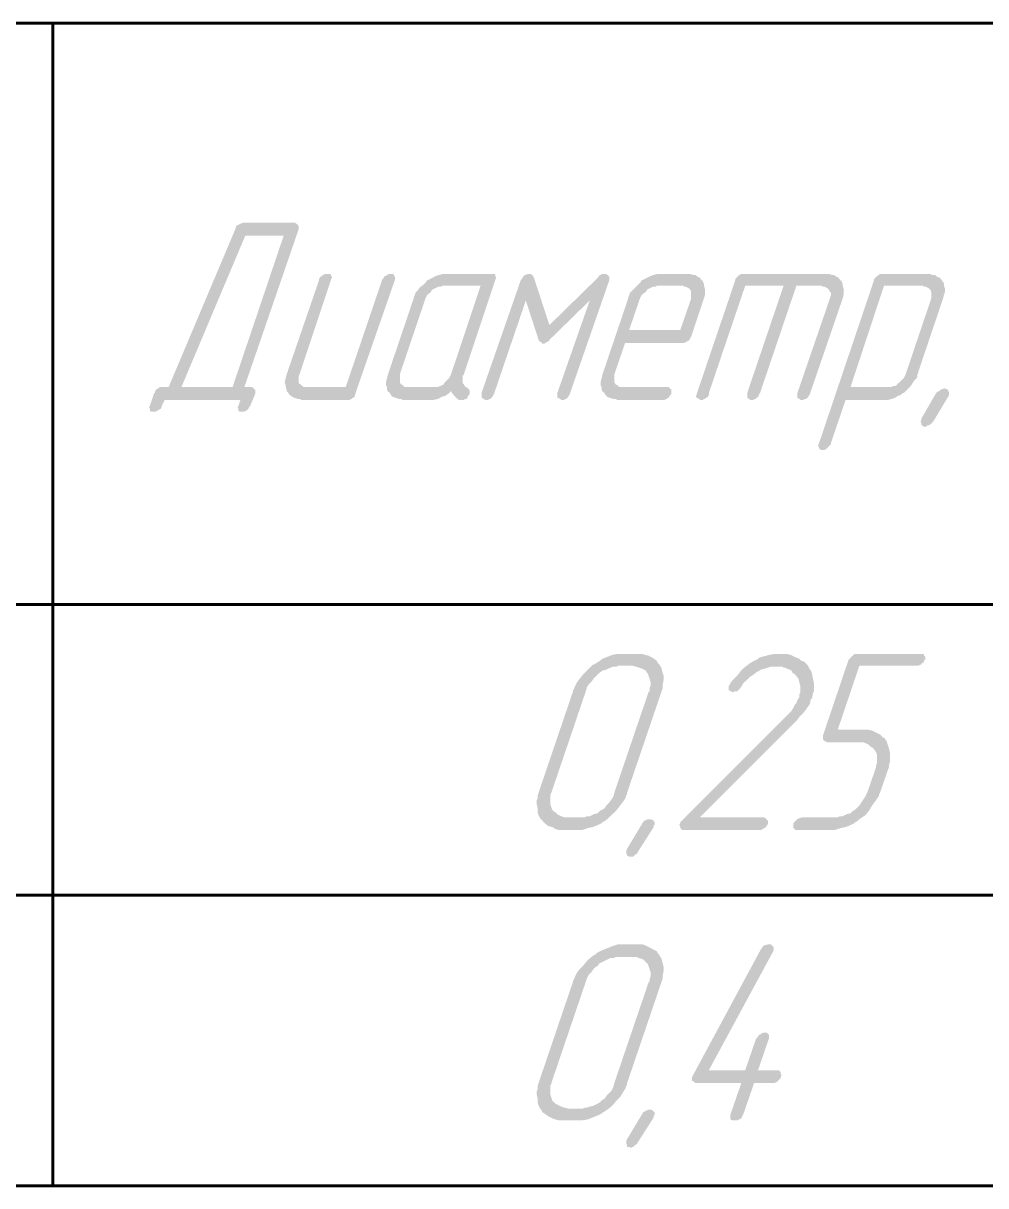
# Model space of a CAD drawing. Extents: x 260 to 1101, y 70 to 664.
# Drawn here: x 562.56 to 587.4, y 279.02 to 309.02 of the extents above; entities that cross this region are included whole.
import ezdxf

# ---------------------------------------------------------------- set-up
doc = ezdxf.new("R2010")
doc.units = 0
doc.header["$MEASUREMENT"] = 0
doc.layers.add('PDF _Геометрия', color=7, linetype='CONTINUOUS')
doc.layers.add('PDF _Сплошная заливка', color=7, linetype='CONTINUOUS')

msp = doc.modelspace()

# ---------------------------------------------------------------- hatches: boundary and pattern name
at = {"layer": 'PDF _Сплошная заливка', "transparency": 33554559}
h = msp.add_hatch(color=256, dxfattribs=at)
h.paths.add_polyline_path([(569.284, 303.537), (568.293, 303.537), (566.643, 299.625), (567.963, 299.625)], flags=0)
h.paths.add_polyline_path([(569.588, 303.842), (569.614, 303.842), (569.639, 303.816), (569.665, 303.791), (569.665, 303.74), (569.665, 303.689), (568.268, 299.625), (568.446, 299.625), (568.471, 299.625), (568.471, 299.625), (568.497, 299.6), (568.522, 299.575), (568.547, 299.549), (568.547, 299.524), (568.547, 299.448), (568.42, 299.143), (568.42, 299.143), (568.395, 299.117), (568.37, 299.067), (568.344, 299.041), (568.319, 299.016), (568.293, 299.016), (568.268, 298.99), (568.217, 298.99), (568.217, 298.99), (568.192, 298.99), (568.141, 298.99), (568.116, 299.016), (568.116, 299.041), (568.116, 299.067), (568.09, 299.092), (568.116, 299.143), (568.167, 299.295), (566.211, 299.295), (566.135, 299.143), (566.135, 299.143), (566.135, 299.117), (566.11, 299.067), (566.059, 299.041), (566.034, 299.016), (566.008, 299.016), (565.983, 298.99), (565.932, 298.99), (565.932, 298.99), (565.907, 298.99), (565.856, 298.99), (565.831, 299.016), (565.831, 299.041), (565.831, 299.067), (565.805, 299.092), (565.831, 299.143), (565.932, 299.448), (565.932, 299.473), (565.958, 299.473), (565.958, 299.498), (565.983, 299.549), (566.008, 299.575), (566.059, 299.6), (566.084, 299.625), (566.161, 299.625), (566.313, 299.625), (568.04, 303.715), (568.04, 303.715), (568.04, 303.74), (568.065, 303.791), (568.116, 303.816), (568.167, 303.842), (568.243, 303.867), (569.588, 303.867)], flags=0)
for points in [[(572.077, 302.546), (572.102, 302.546), (572.128, 302.521), (572.128, 302.496), (572.153, 302.47), (572.153, 302.445), (572.153, 302.394), (571.137, 299.473), (571.137, 299.448), (571.137, 299.448), (571.112, 299.397), (571.112, 299.371), (571.061, 299.346), (571.036, 299.321), (570.985, 299.295), (570.934, 299.295), (569.741, 299.295), (569.69, 299.321), (569.639, 299.321), (569.563, 299.346), (569.512, 299.371), (569.436, 299.422), (569.385, 299.498), (569.385, 299.498), (569.36, 299.524), (569.36, 299.549), (569.335, 299.625), (569.335, 299.676), (569.309, 299.752), (569.335, 299.854), (569.36, 299.956), (570.198, 302.394), (570.198, 302.394), (570.198, 302.419), (570.223, 302.47), (570.274, 302.496), (570.274, 302.496), (570.299, 302.521), (570.35, 302.546), (570.401, 302.546), (570.426, 302.546), (570.426, 302.546), (570.477, 302.546), (570.503, 302.521), (570.503, 302.496), (570.528, 302.47), (570.528, 302.445), (570.503, 302.394), (569.69, 299.956), (569.69, 299.93), (569.665, 299.93), (569.665, 299.905), (569.665, 299.879), (569.665, 299.829), (569.665, 299.803), (569.665, 299.752), (569.69, 299.702), (569.715, 299.702), (569.715, 299.702), (569.741, 299.676), (569.766, 299.651), (569.817, 299.625), (569.842, 299.625), (569.893, 299.625), (570.883, 299.625), (571.823, 302.394), (571.823, 302.394), (571.848, 302.419), (571.874, 302.47), (571.899, 302.496), (571.924, 302.496), (571.95, 302.521), (572.001, 302.546), (572.026, 302.546), (572.051, 302.546)], [(577.587, 302.546), (577.612, 302.546), (577.663, 302.496), (577.663, 302.496), (577.688, 302.47), (577.688, 302.445), (577.688, 302.419), (577.688, 302.394), (576.673, 299.473), (576.673, 299.448), (576.647, 299.422), (576.622, 299.371), (576.596, 299.346), (576.571, 299.321), (576.546, 299.321), (576.52, 299.295), (576.469, 299.295), (576.469, 299.295), (576.444, 299.295), (576.419, 299.321), (576.368, 299.346), (576.343, 299.346), (576.343, 299.371), (576.343, 299.397), (576.343, 299.473), (577.18, 301.861), (576.139, 300.845), (576.139, 300.819), (576.139, 300.819), (576.089, 300.794), (576.038, 300.768), (576.012, 300.743), (575.962, 300.743), (575.962, 300.743), (575.936, 300.768), (575.911, 300.794), (575.885, 300.794), (575.86, 300.845), (575.53, 301.861), (574.717, 299.473), (574.717, 299.448), (574.692, 299.422), (574.667, 299.371), (574.641, 299.346), (574.616, 299.321), (574.59, 299.321), (574.565, 299.295), (574.514, 299.295), (574.514, 299.295), (574.489, 299.295), (574.438, 299.321), (574.413, 299.346), (574.387, 299.346), (574.387, 299.371), (574.387, 299.397), (574.387, 299.473), (575.403, 302.394), (575.403, 302.394), (575.428, 302.419), (575.454, 302.47), (575.479, 302.496), (575.479, 302.496), (575.505, 302.521), (575.53, 302.521), (575.581, 302.546), (575.606, 302.546), (575.632, 302.546), (575.657, 302.546), (575.682, 302.521), (575.682, 302.521), (575.708, 302.521), (575.708, 302.496), (575.733, 302.47), (576.139, 301.226), (577.409, 302.47), (577.409, 302.47), (577.409, 302.496), (577.46, 302.521), (577.51, 302.546), (577.536, 302.546), (577.561, 302.546)], [(583.35, 302.546), (583.427, 302.521), (583.477, 302.521), (583.554, 302.47), (583.604, 302.445), (583.655, 302.369), (583.681, 302.369), (583.681, 302.343), (583.706, 302.292), (583.706, 302.242), (583.731, 302.165), (583.731, 302.089), (583.731, 302.013), (583.706, 301.911), (582.868, 299.473), (582.868, 299.448), (582.843, 299.422), (582.817, 299.371), (582.792, 299.346), (582.766, 299.321), (582.741, 299.321), (582.69, 299.295), (582.639, 299.295), (582.639, 299.295), (582.614, 299.295), (582.589, 299.321), (582.538, 299.346), (582.538, 299.346), (582.538, 299.371), (582.538, 299.397), (582.538, 299.473), (583.376, 301.911), (583.376, 301.911), (583.376, 301.937), (583.376, 301.937), (583.401, 301.988), (583.401, 302.013), (583.401, 302.064), (583.376, 302.089), (583.35, 302.14), (583.35, 302.14), (583.35, 302.14), (583.3, 302.191), (583.274, 302.191), (583.249, 302.216), (583.198, 302.216), (583.147, 302.242), (582.512, 302.242), (581.573, 299.473), (581.548, 299.448), (581.548, 299.422), (581.522, 299.371), (581.471, 299.346), (581.471, 299.321), (581.446, 299.321), (581.395, 299.295), (581.345, 299.295), (581.345, 299.295), (581.319, 299.295), (581.294, 299.321), (581.243, 299.346), (581.243, 299.346), (581.243, 299.371), (581.243, 299.397), (581.243, 299.473), (582.182, 302.242), (581.192, 302.242), (580.253, 299.473), (580.253, 299.448), (580.253, 299.422), (580.227, 299.371), (580.177, 299.346), (580.151, 299.321), (580.126, 299.321), (580.1, 299.295), (580.05, 299.295), (580.05, 299.295), (580.024, 299.295), (579.999, 299.321), (579.948, 299.346), (579.948, 299.346), (579.923, 299.371), (579.923, 299.397), (579.948, 299.473), (580.938, 302.394), (580.938, 302.394), (580.938, 302.419), (580.964, 302.445), (580.989, 302.47), (581.014, 302.496), (581.04, 302.521), (581.091, 302.546), (581.167, 302.546), (583.3, 302.546)], [(586.372, 299.575), (586.397, 299.575), (586.423, 299.549), (586.423, 299.549), (586.448, 299.498), (586.448, 299.473), (586.448, 299.448), (586.448, 299.448), (586.448, 299.422), (586.423, 299.371), (586.042, 298.736), (585.991, 298.686), (585.966, 298.66), (585.94, 298.66), (585.94, 298.635), (585.89, 298.635), (585.864, 298.609), (585.839, 298.609), (585.839, 298.609), (585.788, 298.609), (585.763, 298.635), (585.737, 298.66), (585.737, 298.66), (585.737, 298.711), (585.712, 298.736), (585.737, 298.762), (585.737, 298.762), (585.737, 298.813), (586.118, 299.473), (586.143, 299.498), (586.194, 299.524), (586.22, 299.549), (586.22, 299.549), (586.27, 299.575), (586.296, 299.575), (586.321, 299.6), (586.321, 299.6)], [(582.157, 292.742), (582.208, 292.742), (582.233, 292.742), (582.36, 292.717), (582.462, 292.666), (582.589, 292.615), (582.639, 292.564), (582.716, 292.539), (582.766, 292.488), (582.817, 292.437), (582.817, 292.412), (582.817, 292.412), (582.843, 292.386), (582.843, 292.361), (582.868, 292.336), (582.893, 292.31), (582.919, 292.209), (582.944, 292.082), (582.97, 291.955), (582.97, 291.878), (582.97, 291.802), (582.944, 291.726), (582.919, 291.624), (582.919, 291.624), (582.919, 291.599), (582.893, 291.574), (582.868, 291.523), (582.868, 291.472), (582.843, 291.421), (582.766, 291.32), (582.766, 291.294), (582.741, 291.294), (582.716, 291.243), (582.69, 291.218), (582.639, 291.167), (582.589, 291.116), (582.538, 291.04), (582.462, 290.964), (580.024, 288.526), (581.675, 288.526), (581.7, 288.5), (581.725, 288.5), (581.751, 288.449), (581.776, 288.449), (581.776, 288.424), (581.776, 288.399), (581.776, 288.348), (581.776, 288.348), (581.751, 288.322), (581.725, 288.272), (581.7, 288.246), (581.675, 288.246), (581.649, 288.221), (581.598, 288.195), (581.548, 288.195), (579.593, 288.195), (579.567, 288.195), (579.542, 288.221), (579.516, 288.246), (579.516, 288.246), (579.516, 288.272), (579.491, 288.322), (579.516, 288.373), (579.516, 288.373), (579.516, 288.399), (579.542, 288.424), (579.567, 288.449), (582.259, 291.142), (582.386, 291.269), (582.462, 291.396), (582.462, 291.396), (582.462, 291.421), (582.487, 291.447), (582.512, 291.472), (582.538, 291.548), (582.589, 291.624), (582.589, 291.624), (582.589, 291.65), (582.589, 291.701), (582.614, 291.751), (582.614, 291.828), (582.614, 291.904), (582.589, 292.005), (582.563, 292.107), (582.538, 292.132), (582.512, 292.183), (582.487, 292.183), (582.487, 292.209), (582.462, 292.234), (582.436, 292.234), (582.411, 292.259), (582.386, 292.31), (582.284, 292.361), (582.284, 292.361), (582.259, 292.361), (582.233, 292.386), (582.182, 292.386), (582.157, 292.412), (582.106, 292.412), (581.979, 292.412), (581.954, 292.412), (581.903, 292.412), (581.852, 292.412), (581.776, 292.386), (581.7, 292.361), (581.598, 292.336), (581.522, 292.285), (581.497, 292.285), (581.471, 292.259), (581.446, 292.234), (581.37, 292.183), (581.294, 292.132), (581.218, 292.056), (581.141, 291.98), (581.065, 291.853), (581.065, 291.853), (581.04, 291.828), (581.014, 291.802), (580.989, 291.777), (580.964, 291.777), (580.964, 291.777), (580.913, 291.777), (580.887, 291.751), (580.862, 291.751), (580.837, 291.777), (580.811, 291.777), (580.786, 291.802), (580.761, 291.802), (580.761, 291.828), (580.761, 291.878), (580.761, 291.904), (580.811, 291.98), (580.811, 291.98), (580.811, 292.005), (580.837, 292.005), (580.837, 292.031), (580.913, 292.107), (580.989, 292.183), (581.065, 292.285), (581.167, 292.386), (581.294, 292.488), (581.421, 292.564), (581.446, 292.564), (581.446, 292.564), (581.471, 292.59), (581.497, 292.59), (581.548, 292.64), (581.624, 292.666), (581.725, 292.691), (581.827, 292.717), (581.954, 292.742), (582.081, 292.742), (582.132, 292.742)], [(585.763, 292.742), (585.788, 292.742), (585.813, 292.691), (585.813, 292.691), (585.839, 292.666), (585.839, 292.64), (585.839, 292.59), (585.813, 292.59), (585.813, 292.564), (585.788, 292.513), (585.737, 292.488), (585.737, 292.463), (585.712, 292.463), (585.661, 292.437), (585.61, 292.437), (584.138, 292.437), (583.579, 290.786), (584.29, 290.786), (584.315, 290.786), (584.366, 290.786), (584.468, 290.761), (584.569, 290.71), (584.671, 290.659), (584.747, 290.583), (584.798, 290.558), (584.823, 290.507), (584.849, 290.481), (584.849, 290.456), (584.874, 290.38), (584.899, 290.304), (584.925, 290.202), (584.925, 290.1), (584.925, 289.948), (584.899, 289.872), (584.899, 289.821), (584.671, 289.161), (584.671, 289.161), (584.671, 289.135), (584.645, 289.135), (584.645, 289.084), (584.595, 289.008), (584.544, 288.932), (584.468, 288.83), (584.391, 288.703), (584.29, 288.576), (584.138, 288.475), (584.138, 288.475), (584.112, 288.449), (584.112, 288.449), (584.087, 288.424), (584.036, 288.399), (584.011, 288.373), (583.909, 288.322), (583.782, 288.272), (583.655, 288.246), (583.503, 288.195), (583.427, 288.195), (583.35, 288.195), (582.538, 288.195), (582.487, 288.195), (582.462, 288.221), (582.436, 288.246), (582.436, 288.246), (582.436, 288.272), (582.436, 288.297), (582.436, 288.348), (582.436, 288.348), (582.436, 288.373), (582.462, 288.399), (582.512, 288.449), (582.512, 288.449), (582.538, 288.475), (582.589, 288.5), (582.665, 288.526), (583.503, 288.526), (583.579, 288.526), (583.63, 288.551), (583.706, 288.551), (583.807, 288.602), (583.909, 288.627), (583.985, 288.703), (584.011, 288.703), (584.036, 288.729), (584.087, 288.78), (584.138, 288.83), (584.188, 288.907), (584.239, 288.983), (584.29, 289.059), (584.341, 289.161), (584.569, 289.821), (584.569, 289.821), (584.569, 289.872), (584.595, 289.923), (584.595, 289.973), (584.595, 290.05), (584.595, 290.126), (584.569, 290.202), (584.518, 290.278), (584.518, 290.278), (584.493, 290.304), (584.468, 290.329), (584.417, 290.354), (584.366, 290.405), (584.315, 290.431), (584.239, 290.456), (584.138, 290.456), (583.3, 290.456), (583.274, 290.481), (583.249, 290.481), (583.223, 290.507), (583.198, 290.532), (583.198, 290.583), (583.198, 290.634), (583.858, 292.59), (583.858, 292.59), (583.884, 292.615), (583.909, 292.64), (583.934, 292.666), (583.96, 292.691), (583.985, 292.717), (584.036, 292.742), (584.087, 292.742), (585.737, 292.742)], [(578.755, 288.475), (578.805, 288.449), (578.831, 288.449), (578.831, 288.424), (578.856, 288.399), (578.856, 288.348), (578.856, 288.322), (578.831, 288.322), (578.831, 288.322), (578.831, 288.272), (578.425, 287.637), (578.399, 287.586), (578.348, 287.56), (578.323, 287.535), (578.323, 287.535), (578.298, 287.51), (578.272, 287.51), (578.247, 287.51), (578.247, 287.51), (578.196, 287.51), (578.145, 287.535), (578.145, 287.56), (578.145, 287.56), (578.12, 287.586), (578.12, 287.637), (578.12, 287.662), (578.12, 287.662), (578.145, 287.713), (578.526, 288.348), (578.552, 288.399), (578.577, 288.424), (578.602, 288.449), (578.628, 288.449), (578.653, 288.475), (578.678, 288.475), (578.704, 288.475), (578.729, 288.475)], [(581.852, 285.249), (581.878, 285.224), (581.903, 285.198), (581.903, 285.198), (581.929, 285.173), (581.929, 285.147), (581.929, 285.097), (581.903, 285.046), (580.253, 281.998), (581.192, 281.998), (581.471, 282.811), (581.471, 282.811), (581.497, 282.836), (581.522, 282.861), (581.548, 282.912), (581.548, 282.912), (581.573, 282.912), (581.598, 282.938), (581.649, 282.963), (581.7, 282.963), (581.7, 282.963), (581.725, 282.963), (581.751, 282.963), (581.776, 282.938), (581.802, 282.912), (581.802, 282.887), (581.802, 282.861), (581.802, 282.811), (581.522, 281.998), (582.03, 281.998), (582.055, 281.998), (582.081, 281.972), (582.106, 281.947), (582.106, 281.922), (582.106, 281.896), (582.132, 281.871), (582.106, 281.82), (582.106, 281.82), (582.106, 281.794), (582.081, 281.769), (582.03, 281.718), (582.03, 281.718), (582.005, 281.693), (581.954, 281.668), (581.903, 281.668), (581.421, 281.668), (581.141, 280.855), (581.116, 280.829), (581.116, 280.804), (581.091, 280.753), (581.04, 280.728), (581.04, 280.728), (580.989, 280.702), (580.964, 280.702), (580.913, 280.702), (580.913, 280.702), (580.887, 280.702), (580.862, 280.702), (580.811, 280.728), (580.811, 280.728), (580.811, 280.753), (580.811, 280.804), (580.811, 280.855), (581.091, 281.668), (579.923, 281.668), (579.897, 281.668), (579.872, 281.693), (579.846, 281.718), (579.821, 281.718), (579.821, 281.744), (579.821, 281.769), (579.821, 281.82), (579.846, 281.871), (581.598, 285.122), (581.598, 285.122), (581.624, 285.147), (581.649, 285.198), (581.7, 285.224), (581.802, 285.249), (581.827, 285.249)], [(578.755, 280.982), (578.805, 280.956), (578.831, 280.931), (578.831, 280.931), (578.856, 280.906), (578.856, 280.855), (578.856, 280.829), (578.831, 280.829), (578.831, 280.829), (578.831, 280.779), (578.425, 280.144), (578.399, 280.093), (578.348, 280.067), (578.323, 280.042), (578.323, 280.042), (578.298, 280.017), (578.272, 280.017), (578.247, 279.991), (578.247, 279.991), (578.196, 280.017), (578.145, 280.017), (578.145, 280.042), (578.145, 280.067), (578.12, 280.093), (578.12, 280.144), (578.12, 280.169), (578.12, 280.169), (578.145, 280.22), (578.526, 280.855), (578.552, 280.906), (578.577, 280.931), (578.602, 280.931), (578.628, 280.956), (578.653, 280.956), (578.678, 280.982), (578.704, 280.982), (578.729, 280.982)]]:
    msp.add_hatch(color=256, dxfattribs=at).paths.add_polyline_path(points)
h = msp.add_hatch(color=256, dxfattribs=at)
h.paths.add_polyline_path([(574.362, 302.242), (573.372, 302.242), (573.346, 302.216), (573.296, 302.216), (573.27, 302.216), (573.219, 302.191), (573.169, 302.165), (573.118, 302.14), (573.118, 302.14), (573.092, 302.115), (573.092, 302.089), (573.067, 302.064), (572.991, 302.013), (572.965, 301.962), (572.94, 301.911), (572.28, 299.956), (572.28, 299.93), (572.28, 299.93), (572.28, 299.905), (572.28, 299.879), (572.28, 299.829), (572.28, 299.803), (572.28, 299.752), (572.305, 299.702), (572.305, 299.702), (572.305, 299.702), (572.356, 299.676), (572.381, 299.651), (572.407, 299.625), (572.458, 299.625), (572.508, 299.625), (573.169, 299.625), (573.219, 299.625), (573.245, 299.625), (573.321, 299.651), (573.372, 299.676), (573.422, 299.702), (573.422, 299.727), (573.422, 299.727), (573.448, 299.752), (573.473, 299.778), (573.549, 299.854), (573.575, 299.905), (573.6, 299.956)], flags=0)
h.paths.add_polyline_path([(574.692, 302.546), (574.717, 302.546), (574.743, 302.521), (574.743, 302.496), (574.768, 302.445), (574.743, 302.394), (573.93, 299.956), (573.93, 299.93), (573.905, 299.93), (573.905, 299.905), (573.905, 299.879), (573.905, 299.829), (573.905, 299.727), (573.905, 299.727), (573.905, 299.727), (573.93, 299.702), (573.956, 299.651), (573.981, 299.625), (574.032, 299.6), (574.032, 299.6), (574.032, 299.6), (574.057, 299.575), (574.083, 299.549), (574.083, 299.524), (574.083, 299.498), (574.083, 299.448), (574.083, 299.448), (574.057, 299.422), (574.032, 299.371), (574.006, 299.321), (573.981, 299.321), (573.956, 299.321), (573.93, 299.295), (573.88, 299.295), (573.829, 299.295), (573.803, 299.295), (573.778, 299.321), (573.727, 299.346), (573.702, 299.397), (573.676, 299.397), (573.676, 299.397), (573.676, 299.422), (573.651, 299.448), (573.626, 299.473), (573.6, 299.524), (573.6, 299.524), (573.575, 299.498), (573.524, 299.448), (573.448, 299.397), (573.346, 299.371), (573.27, 299.321), (573.143, 299.295), (573.042, 299.295), (572.356, 299.295), (572.305, 299.321), (572.255, 299.321), (572.178, 299.346), (572.102, 299.371), (572.051, 299.422), (572.001, 299.498), (571.975, 299.498), (571.975, 299.524), (571.95, 299.549), (571.95, 299.625), (571.924, 299.676), (571.924, 299.752), (571.95, 299.854), (571.975, 299.956), (572.635, 301.911), (572.635, 301.911), (572.635, 301.937), (572.661, 301.988), (572.686, 302.064), (572.737, 302.115), (572.788, 302.191), (572.889, 302.267), (572.965, 302.343), (572.965, 302.369), (573.016, 302.394), (573.067, 302.419), (573.118, 302.445), (573.219, 302.496), (573.296, 302.521), (573.397, 302.546), (573.499, 302.546), (574.667, 302.546)], flags=0)
h = msp.add_hatch(color=256, dxfattribs=at)
h.paths.add_polyline_path([(579.593, 302.242), (578.907, 302.242), (578.882, 302.216), (578.831, 302.216), (578.805, 302.216), (578.755, 302.191), (578.704, 302.165), (578.653, 302.14), (578.653, 302.14), (578.653, 302.115), (578.628, 302.089), (578.602, 302.064), (578.526, 302.013), (578.501, 301.962), (578.475, 301.911), (578.196, 301.099), (579.516, 301.099), (579.796, 301.911), (579.796, 301.911), (579.796, 301.937), (579.796, 301.937), (579.796, 301.988), (579.796, 302.013), (579.796, 302.064), (579.796, 302.089), (579.77, 302.14), (579.77, 302.14), (579.77, 302.14), (579.719, 302.191), (579.694, 302.191), (579.669, 302.216), (579.618, 302.216)], flags=0)
h.paths.add_polyline_path([(579.77, 302.546), (579.846, 302.521), (579.897, 302.521), (579.973, 302.47), (580.024, 302.445), (580.075, 302.369), (580.1, 302.369), (580.1, 302.343), (580.126, 302.292), (580.126, 302.242), (580.151, 302.165), (580.151, 302.089), (580.151, 302.013), (580.126, 301.911), (579.796, 300.921), (579.796, 300.921), (579.77, 300.895), (579.77, 300.87), (579.745, 300.845), (579.719, 300.819), (579.669, 300.794), (579.618, 300.768), (579.567, 300.768), (578.094, 300.768), (577.815, 299.956), (577.815, 299.93), (577.815, 299.93), (577.815, 299.905), (577.815, 299.879), (577.815, 299.829), (577.815, 299.803), (577.815, 299.752), (577.841, 299.702), (577.841, 299.702), (577.841, 299.702), (577.891, 299.676), (577.917, 299.651), (577.942, 299.625), (577.993, 299.625), (578.044, 299.625), (579.186, 299.625), (579.212, 299.625), (579.237, 299.6), (579.262, 299.575), (579.288, 299.575), (579.288, 299.549), (579.288, 299.498), (579.288, 299.473), (579.288, 299.448), (579.262, 299.422), (579.237, 299.397), (579.212, 299.346), (579.186, 299.346), (579.161, 299.321), (579.11, 299.295), (579.059, 299.295), (577.891, 299.295), (577.841, 299.321), (577.79, 299.321), (577.714, 299.346), (577.637, 299.371), (577.587, 299.422), (577.536, 299.498), (577.51, 299.498), (577.51, 299.524), (577.485, 299.549), (577.485, 299.625), (577.46, 299.676), (577.46, 299.752), (577.485, 299.854), (577.51, 299.956), (578.171, 301.911), (578.171, 301.911), (578.171, 301.937), (578.196, 301.988), (578.221, 302.064), (578.272, 302.115), (578.348, 302.191), (578.425, 302.267), (578.501, 302.343), (578.501, 302.369), (578.552, 302.394), (578.602, 302.419), (578.653, 302.445), (578.755, 302.496), (578.831, 302.521), (578.932, 302.546), (579.034, 302.546), (579.745, 302.546)], flags=0)
h = msp.add_hatch(color=256, dxfattribs=at)
h.paths.add_polyline_path([(585.763, 302.242), (584.772, 302.242), (583.909, 299.625), (584.899, 299.625), (584.925, 299.625), (584.975, 299.625), (585.001, 299.651), (585.052, 299.651), (585.102, 299.676), (585.128, 299.727), (585.153, 299.727), (585.153, 299.727), (585.179, 299.752), (585.204, 299.778), (585.28, 299.854), (585.306, 299.905), (585.331, 299.956), (585.991, 301.911), (585.991, 301.911), (585.991, 301.937), (585.991, 301.962), (585.991, 301.988), (585.991, 302.013), (585.991, 302.064), (585.991, 302.089), (585.966, 302.14), (585.966, 302.14), (585.966, 302.14), (585.915, 302.191), (585.89, 302.191), (585.864, 302.216), (585.813, 302.216)], flags=0)
h.paths.add_polyline_path([(585.966, 302.546), (586.016, 302.521), (586.093, 302.521), (586.143, 302.47), (586.22, 302.445), (586.27, 302.369), (586.27, 302.369), (586.296, 302.343), (586.321, 302.292), (586.321, 302.242), (586.347, 302.165), (586.347, 302.089), (586.321, 302.013), (586.296, 301.911), (585.636, 299.956), (585.636, 299.93), (585.636, 299.905), (585.61, 299.854), (585.559, 299.803), (585.509, 299.727), (585.458, 299.651), (585.382, 299.575), (585.306, 299.498), (585.28, 299.473), (585.255, 299.473), (585.204, 299.422), (585.128, 299.397), (585.052, 299.346), (584.975, 299.321), (584.874, 299.295), (584.772, 299.295), (583.782, 299.295), (583.401, 298.178), (583.401, 298.152), (583.376, 298.127), (583.35, 298.101), (583.3, 298.051), (583.3, 298.051), (583.274, 298.025), (583.223, 298), (583.173, 298), (583.173, 298), (583.147, 298), (583.122, 298.025), (583.096, 298.051), (583.096, 298.051), (583.096, 298.076), (583.071, 298.101), (583.096, 298.178), (584.518, 302.394), (584.518, 302.394), (584.518, 302.419), (584.544, 302.445), (584.569, 302.47), (584.595, 302.496), (584.645, 302.521), (584.671, 302.546), (584.747, 302.546), (585.915, 302.546)], flags=0)
h = msp.add_hatch(color=256, dxfattribs=at)
h.paths.add_polyline_path([(578.272, 292.437), (577.917, 292.437), (577.866, 292.412), (577.79, 292.412), (577.714, 292.386), (577.612, 292.336), (577.51, 292.31), (577.409, 292.234), (577.409, 292.234), (577.384, 292.209), (577.333, 292.158), (577.282, 292.107), (577.231, 292.031), (577.155, 291.955), (577.104, 291.878), (577.079, 291.777), (576.19, 289.161), (576.19, 289.161), (576.165, 289.11), (576.165, 289.059), (576.165, 289.008), (576.165, 288.932), (576.165, 288.856), (576.19, 288.78), (576.215, 288.703), (576.241, 288.703), (576.241, 288.678), (576.292, 288.653), (576.343, 288.602), (576.393, 288.576), (576.444, 288.551), (576.52, 288.526), (576.622, 288.526), (577.003, 288.526), (577.053, 288.526), (577.104, 288.551), (577.18, 288.551), (577.282, 288.602), (577.384, 288.627), (577.46, 288.703), (577.485, 288.703), (577.51, 288.729), (577.561, 288.754), (577.612, 288.83), (577.663, 288.881), (577.739, 288.983), (577.79, 289.059), (577.815, 289.161), (578.704, 291.777), (578.729, 291.777), (578.729, 291.828), (578.729, 291.878), (578.755, 291.929), (578.755, 292.005), (578.729, 292.082), (578.704, 292.158), (578.678, 292.234), (578.678, 292.234), (578.653, 292.259), (578.628, 292.31), (578.577, 292.336), (578.526, 292.361), (578.45, 292.386), (578.374, 292.412)], flags=0)
h.paths.add_polyline_path([(578.45, 292.742), (578.526, 292.742), (578.602, 292.717), (578.704, 292.691), (578.805, 292.64), (578.907, 292.564), (578.932, 292.513), (578.983, 292.463), (578.983, 292.463), (579.009, 292.412), (579.034, 292.361), (579.059, 292.259), (579.085, 292.183), (579.085, 292.056), (579.059, 291.929), (579.059, 291.853), (579.034, 291.777), (578.145, 289.161), (578.145, 289.161), (578.145, 289.135), (578.145, 289.135), (578.12, 289.084), (578.094, 289.008), (578.044, 288.932), (577.968, 288.83), (577.866, 288.703), (577.764, 288.602), (577.637, 288.475), (577.612, 288.475), (577.612, 288.449), (577.587, 288.449), (577.561, 288.424), (577.51, 288.399), (577.485, 288.373), (577.384, 288.322), (577.257, 288.272), (577.13, 288.246), (576.977, 288.195), (576.926, 288.195), (576.825, 288.195), (576.469, 288.195), (576.444, 288.195), (576.393, 288.195), (576.292, 288.221), (576.215, 288.272), (576.114, 288.297), (576.012, 288.373), (575.962, 288.424), (575.936, 288.475), (575.936, 288.475), (575.911, 288.475), (575.885, 288.526), (575.86, 288.576), (575.835, 288.653), (575.835, 288.754), (575.809, 288.881), (575.809, 288.957), (575.835, 289.008), (575.835, 289.084), (575.86, 289.161), (576.749, 291.777), (576.749, 291.777), (576.749, 291.802), (576.749, 291.802), (576.774, 291.828), (576.799, 291.904), (576.85, 292.005), (576.926, 292.107), (577.028, 292.234), (577.13, 292.336), (577.257, 292.463), (577.282, 292.463), (577.282, 292.463), (577.307, 292.488), (577.333, 292.488), (577.358, 292.513), (577.409, 292.539), (577.51, 292.615), (577.637, 292.666), (577.764, 292.717), (577.917, 292.742), (577.993, 292.742), (578.425, 292.742)], flags=0)
h = msp.add_hatch(color=256, dxfattribs=at)
h.paths.add_polyline_path([(578.272, 284.919), (577.917, 284.919), (577.866, 284.919), (577.79, 284.893), (577.714, 284.893), (577.612, 284.843), (577.51, 284.792), (577.409, 284.741), (577.409, 284.716), (577.384, 284.69), (577.333, 284.665), (577.282, 284.614), (577.231, 284.538), (577.155, 284.462), (577.104, 284.36), (577.079, 284.284), (576.19, 281.668), (576.19, 281.642), (576.165, 281.617), (576.165, 281.566), (576.165, 281.515), (576.165, 281.439), (576.165, 281.363), (576.19, 281.287), (576.215, 281.21), (576.241, 281.185), (576.241, 281.185), (576.292, 281.134), (576.343, 281.109), (576.393, 281.083), (576.444, 281.058), (576.52, 281.033), (576.622, 281.007), (577.003, 281.007), (577.053, 281.033), (577.104, 281.033), (577.18, 281.058), (577.282, 281.083), (577.384, 281.134), (577.46, 281.185), (577.485, 281.21), (577.51, 281.236), (577.561, 281.261), (577.612, 281.337), (577.663, 281.388), (577.739, 281.464), (577.79, 281.566), (577.815, 281.668), (578.704, 284.284), (578.729, 284.284), (578.729, 284.309), (578.729, 284.36), (578.755, 284.436), (578.755, 284.512), (578.729, 284.589), (578.704, 284.665), (578.678, 284.741), (578.678, 284.741), (578.653, 284.766), (578.628, 284.792), (578.577, 284.843), (578.526, 284.868), (578.45, 284.893), (578.374, 284.919)], flags=0)
h.paths.add_polyline_path([(578.45, 285.249), (578.526, 285.249), (578.602, 285.224), (578.704, 285.173), (578.805, 285.122), (578.907, 285.071), (578.932, 285.02), (578.983, 284.97), (578.983, 284.944), (579.009, 284.919), (579.034, 284.868), (579.059, 284.766), (579.085, 284.665), (579.085, 284.563), (579.059, 284.411), (579.059, 284.36), (579.034, 284.284), (578.145, 281.668), (578.145, 281.668), (578.145, 281.642), (578.145, 281.617), (578.12, 281.591), (578.094, 281.515), (578.044, 281.439), (577.968, 281.312), (577.866, 281.21), (577.764, 281.083), (577.637, 280.982), (577.612, 280.982), (577.612, 280.956), (577.587, 280.956), (577.561, 280.931), (577.51, 280.906), (577.485, 280.88), (577.384, 280.829), (577.257, 280.779), (577.13, 280.728), (576.977, 280.702), (576.926, 280.702), (576.825, 280.702), (576.469, 280.702), (576.444, 280.702), (576.393, 280.702), (576.292, 280.728), (576.215, 280.753), (576.114, 280.804), (576.012, 280.88), (575.962, 280.906), (575.936, 280.956), (575.936, 280.982), (575.911, 280.982), (575.885, 281.033), (575.86, 281.083), (575.835, 281.159), (575.835, 281.261), (575.809, 281.388), (575.809, 281.439), (575.835, 281.515), (575.835, 281.591), (575.86, 281.668), (576.749, 284.284), (576.749, 284.284), (576.749, 284.284), (576.749, 284.309), (576.774, 284.335), (576.799, 284.411), (576.85, 284.512), (576.926, 284.614), (577.028, 284.716), (577.13, 284.843), (577.257, 284.944), (577.282, 284.97), (577.282, 284.97), (577.307, 284.97), (577.333, 284.995), (577.358, 285.02), (577.409, 285.046), (577.51, 285.097), (577.637, 285.147), (577.764, 285.198), (577.917, 285.249), (577.993, 285.249), (578.425, 285.249)], flags=0)

# ---------------------------------------------------------------- linework, layer by layer
at = {"layer": 'PDF _Геометрия', "lineweight": 60}
msp.add_lwpolyline([(533.341, 309.015), (533.341, 279.015), (628.307, 279.015), (628.307, 309.015)], close=True, dxfattribs=at)
for points in [[(563.33, 279.015), (563.33, 309.015)], [(533.341, 294.015), (628.307, 294.015)], [(533.341, 286.516), (628.307, 286.516)]]:
    msp.add_lwpolyline(points, dxfattribs=at)

doc.saveas('drawing.dxf')
